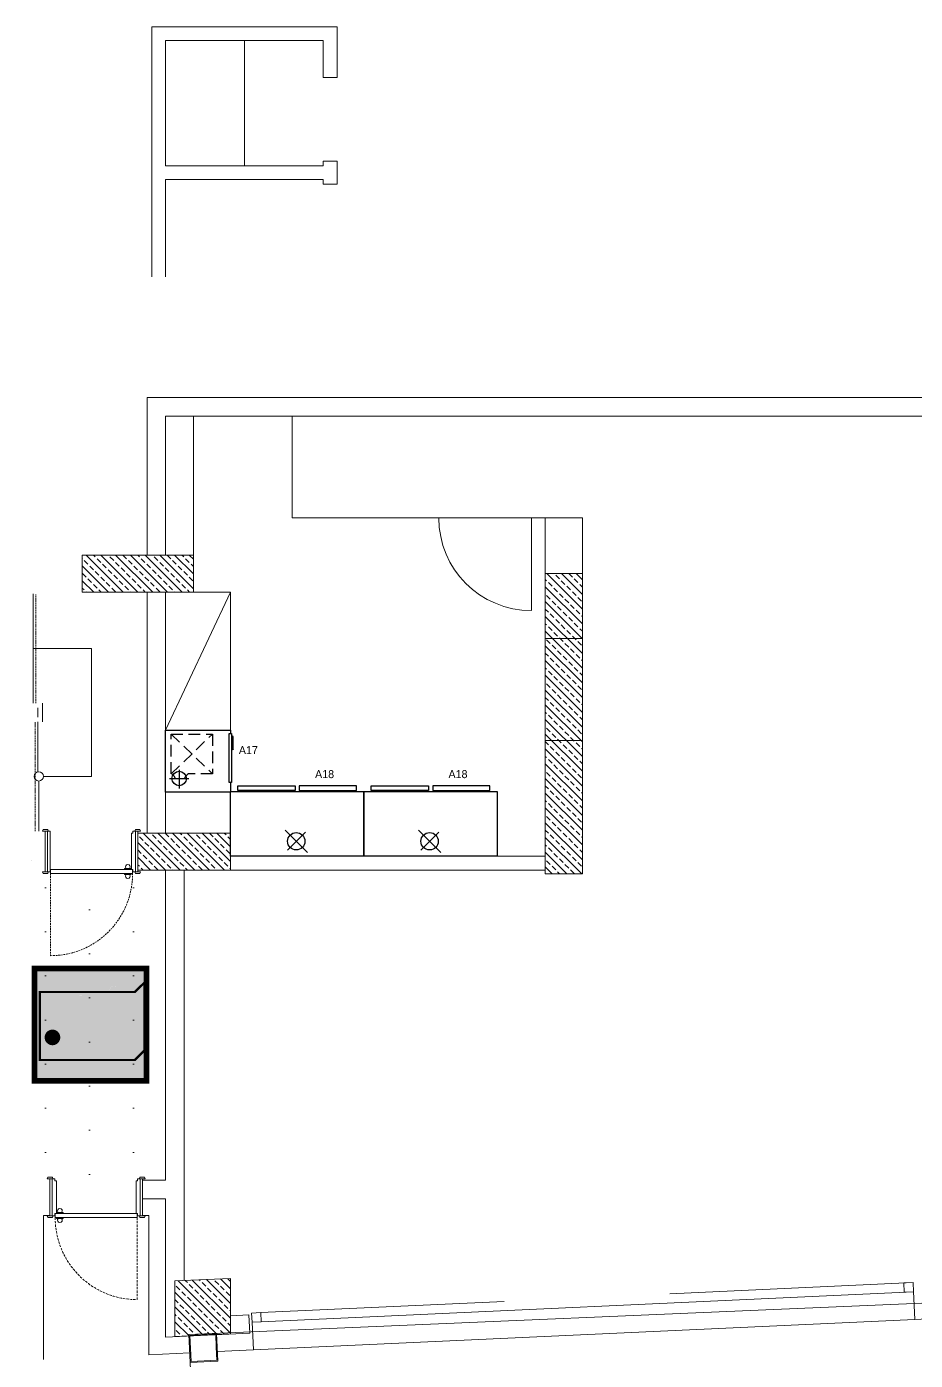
# Model space of a CAD drawing. Extents: x 309271 to 319232, y 6123 to 12941.
# Drawn here: x 311972 to 312932, y 8638 to 10078 of the extents above; entities that cross this region are included whole.
import ezdxf
from ezdxf.enums import TextEntityAlignment as Align

# ---------------------------------------------------------------- set-up
doc = ezdxf.new("R2010")
doc.units = 0
doc.header["$LTSCALE"] = 25
doc.header["$MEASUREMENT"] = 0
doc.linetypes.add('DASHED', pattern=[0.75, 0.5, -0.25])
doc.linetypes.add('DUZ', pattern=[0])
doc.layers.get('0').update_dxf_attribs({"linetype": 'CONTINUOUS', "lineweight": 0})
for name, color, linetype, lineweight in [('Ar-DIM-INT', 2, 'CONTINUOUS', 0), ('DUVAR', 11, 'CONTINUOUS', 0), ('MERD_IZDUSUM', 8, 'DASHED', 0), ('PLAN_KESIT_TAS', 222, 'CONTINUOUS', 18), ('t_dograma', 4, 'CONTINUOUS', 0), ('t_dograma_gorunus', 5, 'CONTINUOUS', 0), ('t_dograma_kst', 5, 'CONTINUOUS', 0), ('t_kolon_rev', 1, 'CONTINUOUS', 0), ('t_kolon_tarama_rev', 9, 'CONTINUOUS', 0), ('t_merdiven', 3, 'CONTINUOUS', 0), ('t_sıva', 7, 'CONTINUOUS', 0), ('TERAS', 2, 'CONTINUOUS', 0)]:
    doc.layers.add(name, color=color, linetype=linetype, lineweight=lineweight)
doc.layers.add('CIHAZ', color=2, linetype='CONTINUOUS')
doc.layers.add('S2000-002 Çizgi', color=7, linetype='CONTINUOUS')
doc.layers.add('H Fire-Exit', color=7, linetype='CONTINUOUS', lineweight=0, true_color=0x008a00)
doc.layers.add('H MALL HATCH', color=7, linetype='CONTINUOUS', lineweight=0, true_color=0xfff4d1)
doc.styles.add('TAKSİM', font='GOTHIC.TTF', dxfattribs={"height": 7})
pattern_1 = [(135, (96916.477, -586205.287), (-7.95495129, -7.95495129), []), (135, (96916.477, -586197.332), (-7.95495129, -7.95495129), [5.625, -2.8125])]

# ---------------------------------------------------------------- blocks, each defined once
blk = doc.blocks.new('aa')
at = {"layer": 't_dograma_gorunus'}
for p, q in [((595367.5, -215161.4), (595368.5, -215161.4)), ((595367.5, -215168.4), (595367.5, -215161.4)), ((595374, -215161.4), (595373, -215161.4)), ((595374, -215168.4), (595374, -215161.4)), ((595367.5, -215168.4), (595368.5, -215168.4)), ((595374, -215168.4), (595373, -215168.4))]:
    blk.add_line(p, q, dxfattribs=at)
at = {"layer": 't_dograma_gorunus', "extrusion": (0, 0, -1)}
blk.add_ellipse((595365.8, -215164.9, -8664268082641.7), major_axis=(1.77, 1.77), ratio=1, start_param=1.570796, end_param=6.283185, dxfattribs=at)
at = {"layer": 't_dograma_gorunus'}
blk.add_ellipse((595375.8, -215164.9, -8664268082641.7), major_axis=(-1.77, 1.77), ratio=1, start_param=1.570796, end_param=6.283185, dxfattribs=at)
at = {"layer": 't_dograma_kst'}
for p, q in [((595368.5, -215073.4), (595370.3, -215072.9)), ((595368.5, -215073.4), (595368.5, -215078.4)), ((595368.5, -215078.4), (595370.3, -215078.9)), ((595370.3, -215075.7), (595370.3, -215072.9)), ((595370.3, -215075.7), (595370.3, -215078.2)), ((595370.3, -215075.7), (595414.5, -215075.7)), ((595370.3, -215078.2), (595370.3, -215081.2)), ((595370.3, -215078.2), (595414.5, -215078.2)), ((595414.5, -215075.7), (595414.5, -215072.9)), ((595416.3, -215073.4), (595414.5, -215072.9)), ((595414.5, -215075.7), (595414.5, -215081.2)), ((595416.3, -215078.4), (595414.5, -215078.9)), ((595416.3, -215073.4), (595416.3, -215078.4)), ((595368.5, -215081.4), (595373, -215081.4)), ((595368.5, -215170), (595368.5, -215081.4)), ((595370.3, -215081.2), (595373, -215081.2)), ((595414.5, -215081.2), (595373, -215081.2)), ((595373, -215170), (595373, -215081.4)), ((595368.5, -215170), (595373, -215170)), ((595368.5, -215173), (595370.3, -215172.5)), ((595368.5, -215178), (595368.5, -215173)), ((595368.5, -215178), (595370.3, -215178.5)), ((595370.3, -215173.2), (595370.3, -215170.2)), ((595370.3, -215170.2), (595373, -215170.2)), ((595370.3, -215173.2), (595414.5, -215173.2)), ((595370.3, -215173.2), (595370.3, -215178.5)), ((595370.3, -215175.7), (595414.5, -215175.7)), ((595373, -215170.2), (595373, -215168.7)), ((595373, -215168.7), (595412.3, -215168.7)), ((595412.3, -215168.7), (595412.3, -215170.2)), ((595414.5, -215170.2), (595412.3, -215170.2)), ((595414.5, -215170.2), (595414.5, -215173.2)), ((595416.3, -215173), (595414.5, -215172.5)), ((595414.5, -215178.5), (595414.5, -215173.2)), ((595416.3, -215178), (595414.5, -215178.5)), ((595416.3, -215178), (595416.3, -215173))]:
    blk.add_line(p, q, dxfattribs=at)
at = {"layer": 't_dograma_kst', "linetype": 'DASHED', "ltscale": 0.15}
blk.add_line((595368.5, -215081.4), (595279.9, -215081.4), dxfattribs=at)
blk.add_arc((595368.4, -215081.5, -8664268082641.7), 88.5, 179.9508, 270.0492, dxfattribs=at)
blk = doc.blocks.new('zz')
at = {"layer": 't_dograma_gorunus'}
for p, q in [((594996.7, -215088), (594997.7, -215088)), ((594996.7, -215088), (594996.7, -215095)), ((595003.2, -215088), (595002.2, -215088)), ((595003.2, -215088), (595003.2, -215095)), ((594996.7, -215095), (594997.7, -215095)), ((595003.2, -215095), (595002.2, -215095))]:
    blk.add_line(p, q, dxfattribs=at)
blk.add_ellipse((594994.9, -215091.5, -1143.9), major_axis=(-1.77, 1.77), ratio=1, start_param=-1.570796, end_param=3.141593, dxfattribs=at)
at = {"layer": 't_dograma_gorunus', "extrusion": (0, 0, -1)}
blk.add_ellipse((595005, -215091.5, -1143.9), major_axis=(1.77, 1.77), ratio=1, start_param=-1.570796, end_param=3.141593, dxfattribs=at)
at = {"layer": 't_dograma_kst'}
for p, q in [((594997.7, -215078.4), (594999.5, -215077.9)), ((594997.7, -215078.4), (594997.7, -215083.4)), ((594999.5, -215083.2), (594999.5, -215077.9)), ((595039.5, -215077.9), (595039.5, -215083.2)), ((595041.3, -215078.4), (595039.5, -215077.9)), ((595041.3, -215078.4), (595041.3, -215083.4)), ((594997.7, -215083.4), (594999.5, -215083.9)), ((594997.7, -215086.4), (595002.2, -215086.4)), ((594997.7, -215086.4), (594997.7, -215175)), ((594999.5, -215080.7), (595039.5, -215080.7)), ((594999.5, -215083.2), (594999.5, -215086.2)), ((594999.5, -215083.2), (595039.5, -215083.2)), ((594999.5, -215086.2), (595002.2, -215086.2)), ((595002.2, -215086.2), (595002.2, -215087.7)), ((595002.2, -215086.4), (595002.2, -215175)), ((595002.2, -215087.7), (595037.3, -215087.7)), ((595017.5, -215080.7), (595037.5, -215080.7)), ((595039.5, -215086.2), (595037.3, -215086.2)), ((595037.3, -215087.7), (595037.3, -215086.2)), ((595039.5, -215086.2), (595039.5, -215083.2)), ((595041.3, -215083.4), (595039.5, -215083.9)), ((594997.7, -215175), (595002.2, -215175)), ((594997.7, -215178), (594999.5, -215177.5)), ((594997.7, -215183), (594997.7, -215178)), ((594999.5, -215178.2), (594999.5, -215175.2)), ((594999.5, -215175.2), (595002.2, -215175.2)), ((594999.5, -215180.7), (594999.5, -215178.2)), ((594999.5, -215178.2), (595039.5, -215178.2)), ((594999.5, -215180.7), (594999.5, -215183.5)), ((594999.5, -215180.7), (595039.5, -215180.7)), ((595002.2, -215175.2), (595002.2, -215173.7)), ((595002.2, -215173.7), (595037.3, -215173.7)), ((595017.5, -215180.7), (595037.5, -215180.7)), ((595037.3, -215173.7), (595037.3, -215175.2)), ((595039.5, -215175.2), (595037.3, -215175.2)), ((595039.5, -215175.2), (595039.5, -215178.2)), ((595041.3, -215178), (595039.5, -215177.5)), ((595039.5, -215180.7), (595039.5, -215178.2)), ((595039.5, -215180.7), (595039.5, -215183.5)), ((595041.3, -215183), (595041.3, -215178)), ((594997.7, -215183), (594999.5, -215183.5)), ((595041.3, -215183), (595039.5, -215183.5))]:
    blk.add_line(p, q, dxfattribs=at)
at = {"layer": 't_dograma_kst', "linetype": 'DASHED', "ltscale": 0.2}
blk.add_line((594997.7, -215175), (594909.1, -215175), dxfattribs=at)
blk.add_arc((594997.6, -215174.9, -1143.9), 88.5, 89.9508, 180.0492, dxfattribs=at)
blk = doc.blocks.new('YANGIN KAÇIŞ')
at = {"layer": 'H Fire-Exit'}
h = blk.add_hatch(color=256, dxfattribs=at)
h.dxf.hatch_style = 1
h.paths.add_polyline_path([(51194.6, 62025.1), (51073.5, 62025.1), (51073.5, 61904.1), (51194.6, 61904.1)])
h.paths.add_polyline_path([(51169.3, 61943.8), (51171.5, 61943.8, -1), (51171.5, 61934.9), (51169.3, 61934.9), (51169.3, 61916.7), (51179.7, 61906.1), (51106.5, 61906.1), (51095.9, 61916.7), (51095.9, 62019.3), (51169.3, 62019.3)], flags=16)
h.paths.add_polyline_path([(51111.8, 62005.6, -1), (51128.7, 62005.6, -1)], flags=0)
h = blk.add_hatch(color=256, dxfattribs=at)
h.dxf.hatch_style = 1
h.paths.add_polyline_path([(51169.3, 62019.3), (51095.9, 62019.3), (51095.9, 61977.3), (51106.9, 61977.3), (51117.5, 61991.9, -0.229822), (51123.9, 61995.3), (51150.7, 61995.3, -0.261734), (51155.3, 61992.7), (51165.1, 61976.6, -0.330898), (51164.7, 61972.5, -0.228292), (51161.4, 61971.2, -0.18991), (51158.2, 61972.7), (51150.1, 61986.4), (51138.4, 61986.4), (51145.9, 61971.5, -0.090287), (51149, 61960.9, -0.008139), (51150.5, 61943.8), (51169.3, 61943.8)])
h.paths.add_polyline_path([(51111.8, 62005.6, -1), (51128.7, 62005.6, -1)], flags=16)
at = {"layer": 'H Fire-Exit', "true_color": 0xffffff}
h = blk.add_hatch(color=7, dxfattribs=at)
h.dxf.hatch_style = 1
h.paths.add_polyline_path([(51128.7, 62005.6, 1), (51111.8, 62005.6, 1)])
h = blk.add_hatch(color=7, dxfattribs=at)
h.dxf.hatch_style = 1
edge = h.paths.add_edge_path()
edge.add_line((51138.4, 61986.4), (51150.1, 61986.4))
edge.add_line((51150.1, 61986.4), (51158.2, 61972.7))
edge.add_arc((51161.7, 61976), 4.84, 223.4221, 266.4341)
edge.add_arc((51161.7, 61975.2), 4.02, 266.4341, 317.8731)
edge.add_arc((51162.1, 61974.8), 3.41, 317.8731, 391.1101)
edge.add_line((51165.1, 61976.6), (51155.3, 61992.7))
edge.add_arc((51150.7, 61989.9), 5.41, 31.3311, 90)
edge.add_line((51150.7, 61995.3), (51123.9, 61995.3))
edge.add_arc((51124.2, 61987), 8.3, 92.219, 143.9914)
edge.add_line((51117.5, 61991.9), (51106.9, 61977.3))
edge.add_line((51106.9, 61977.3), (51095.9, 61977.3))
edge.add_line((51095.9, 61977.3), (51095.9, 61969.5))
edge.add_line((51095.9, 61969.5), (51109.2, 61969.5))
edge.add_arc((51106.9, 61977.5), 8.34, 286.6483, 324.2627)
edge.add_line((51113.6, 61972.6), (51119.4, 61980.6))
edge.add_line((51119.4, 61980.6), (51127.8, 61964.3))
edge.add_line((51127.8, 61964.3), (51110.5, 61927.1))
edge.add_arc((51115.4, 61925.6), 5.17, 163.2714, 333.7123)
edge.add_line((51120, 61923.3), (51137.1, 61957.9))
edge.add_line((51137.1, 61957.9), (51140.4, 61938.8))
edge.add_arc((51144.5, 61939), 4.11, 182.3687, 270)
edge.add_line((51144.5, 61934.9), (51171.5, 61934.9))
edge.add_arc((51171.4, 61939.3), 4.44, 271.5611, 448.4389)
edge.add_line((51171.5, 61943.8), (51150.5, 61943.8))
edge.add_arc((50625.5, 61905.2), 526.5, 4.1983, 6.0636)
edge.add_arc((51118.3, 61957.6), 30.9, 6.0636, 26.7)
edge.add_line((51145.9, 61971.5), (51138.4, 61986.4))
at = {"layer": 'H Fire-Exit'}
h = blk.add_hatch(color=256, dxfattribs=at)
h.dxf.hatch_style = 1
h.paths.add_polyline_path([(51169.3, 61934.9), (51144.5, 61934.9, -0.402156), (51140.4, 61938.8), (51137.1, 61957.9), (51120, 61923.3, -0.919877), (51110.5, 61927.1), (51127.8, 61964.3), (51119.4, 61980.6), (51113.6, 61972.6, -0.165613), (51109.2, 61969.5), (51095.9, 61969.5), (51095.9, 61916.7), (51106.5, 61906.1), (51179.7, 61906.1), (51169.3, 61916.7)])
at = {"layer": 'H Fire-Exit', "color": 0, "const_width": 6.05}
blk.add_lwpolyline([(51073.5, 62025.1), (51194.6, 62025.1), (51194.6, 61904.1), (51073.5, 61904.1)], close=True, dxfattribs=at)
at = {"layer": 'H Fire-Exit', "color": 7, "true_color": 0xffffff, "const_width": 2.42}
blk.add_lwpolyline([(51095.9, 61916.7), (51095.9, 62019.3), (51169.3, 62019.3), (51169.3, 61916.7), (51179.7, 61906.1), (51106.5, 61906.1)], close=True, dxfattribs=at)
blk = doc.blocks.new('A$C5B5611F4')
at = {"layer": 'CIHAZ', "color": 1}
for p, q in [((24.1, 58.2), (4, 58.2)), ((14.7, 68.5), (14.7, 47.9))]:
    blk.add_line(p, q, dxfattribs=at)
at = {"layer": 'CIHAZ', "color": 5, "linetype": 'DASHED'}
for p, q in [((19.8, 66.7), (62.6, 22.3)), ((62.6, 66.7), (19.8, 22.3))]:
    blk.add_line(p, q, dxfattribs=at)
at = {"layer": 'CIHAZ', "color": 5}
for points in [[(63.2, 1.8), (10.4, 1.8), (10.4, 4.3), (63.2, 4.3)], [(61.2, 1.8), (48.6, 1.8), (45.6, 0), (59.6, 0)]]:
    blk.add_lwpolyline(points, close=True, dxfattribs=at)
at = {"layer": 'CIHAZ', "color": 1}
blk.add_circle((14.7, 58.2), 7.76, dxfattribs=at)
at = {"layer": 'S2000-002 Çizgi', "linetype": 'DASHED'}
for p, q in [((19.8, 66.7), (62.6, 66.7)), ((62.6, 66.7), (62.6, 22.3)), ((19.8, 22.3), (19.8, 48.1)), ((62.6, 22.3), (19.8, 22.3))]:
    blk.add_line(p, q, dxfattribs=at)
at = {"layer": 'S2000-002 Çizgi'}
blk.add_lwpolyline([(10.4, 2.8), (0, 2.8), (0, 72.8), (67, 72.8), (67, 2.8), (63.2, 2.8)], dxfattribs=at)
at = {"layer": 'S2000-002 Çizgi', "linetype": 'DASHED'}
for centre, radius, start, end in [((11.6, 71.2), 9.4, 291.2079, 330.9566), ((11, 43), 10.2, 29.6907, 66.7752)]:
    blk.add_arc(centre, radius, start, end, dxfattribs=at)
blk = doc.blocks.new('A$C1CD53B41')
at = {"layer": 'CIHAZ', "color": 5}
for p, q in [((4, 60.9), (28.1, 85.1)), ((6.7, 82.4), (26.1, 63))]:
    blk.add_line(p, q, dxfattribs=at)
for points in [[(71.1, 136), (76, 136), (76, 74.3), (71.1, 74.3)], [(71.1, 8), (76, 8), (76, 69.7), (71.1, 69.7)]]:
    blk.add_lwpolyline(points, close=True, dxfattribs=at)
blk.add_circle((16.1, 73), 9.38, dxfattribs=at)
at = {"layer": 'S2000-002 Çizgi'}
blk.add_lwpolyline([(0, 144), (70, 144), (70, 0), (0, 0)], close=True, dxfattribs=at)

msp = doc.modelspace()

# ---------------------------------------------------------------- hatches: boundary and pattern name
at = {"layer": 'H MALL HATCH'}
h = msp.add_hatch(dxfattribs=at)
h.set_pattern_fill('DOTS', color=0, scale=30, angle=90)
h.set_pattern_definition([(90, (523161.594, -406808.79), (-47.625, 23.8125), [0, -47.625])])
h.paths.add_polyline_path([(311972.2, 9167), (311972.2, 8832.2), (312122.2, 8832.2), (312122.2, 9167.2), (312097.2, 9167.2)])
at = {"layer": 't_kolon_tarama_rev'}
h = msp.add_hatch(dxfattribs=at)
h.set_pattern_fill('ANSI33', color=256, scale=45, angle=90, style=0)
h.set_pattern_definition(pattern_1)
h.paths.add_polyline_path([(312032.2, 9507.1), (312032.2, 9467.1), (312152.2, 9467.1), (312152.2, 9507.1)])
h = msp.add_hatch(dxfattribs=at)
h.set_pattern_fill('ANSI33', color=256, scale=45, angle=90, style=0)
h.set_pattern_definition(pattern_1)
h.paths.add_polyline_path([(312532.1, 9487.2), (312532.1, 9163), (312572.1, 9163), (312572.1, 9487.2)])
h = msp.add_hatch(dxfattribs=at)
h.set_pattern_fill('ANSI33', color=256, scale=45, angle=90, style=0)
h.set_pattern_definition(pattern_1)
h.paths.add_polyline_path([(312092.2, 9167), (312092.2, 9207), (312192.2, 9207), (312192.2, 9167)])
h = msp.add_hatch(dxfattribs=at)
h.set_pattern_fill('ANSI33', color=256, scale=45, angle=90, style=0)
h.set_pattern_definition(pattern_1)
h.paths.add_polyline_path([(312132.2, 8723.4), (312132.2, 8663.4), (312192.2, 8666.2), (312192.2, 8726.2)])

# ---------------------------------------------------------------- linework, layer by layer
at = {"ltscale": 0.1}
msp.add_line((312192.2, 9467.1), (312122.2, 9318.2), dxfattribs=at)
msp.add_lwpolyline([(312122.2, 9467.1), (312192.2, 9467.1), (312192.2, 9318.2), (312122.2, 9318.2)], close=True, dxfattribs=at)
at = {"layer": 'Ar-DIM-INT', "ltscale": 0.3}
for p, q in [((312532.1, 9547.2), (312258.8, 9547.2)), ((312192.2, 9182), (312532.1, 9182)), ((312192.2, 9167), (312532.1, 9167))]:
    msp.add_line(p, q, dxfattribs=at)
for points in [[(312107.2, 10077.6), (312107.2, 9807.6)], [(312107.2, 10077.6), (312107.2, 10077.6), (312307.2, 10077.6)], [(312307.2, 10077.6), (312307.2, 10022.6)], [(312292.2, 9932.5), (312292.2, 9927.5), (312122.2, 9927.5), (312122.2, 10062.6), (312292.2, 10062.6)], [(312207.2, 10062.6), (312207.2, 9927.5)], [(312292.2, 10062.6), (312292.2, 10022.6)], [(312292.2, 10062.6), (312292.2, 10022.6)], [(312292.2, 10022.6), (312292.2, 10022.6), (312307.2, 10022.6)], [(312292.2, 9927.5), (312292.2, 9927.5), (312122.2, 9927.5)], [(312292.2, 9932.5), (312292.2, 9927.5)], [(312292.2, 9932.5), (312292.2, 9932.5), (312307.2, 9932.5)], [(312307.2, 9932.5), (312307.2, 9907.5)], [(312292.2, 9907.5), (312292.2, 9912.5), (312122.2, 9912.5), (312122.2, 9807.6)], [(312292.2, 9912.5), (312292.2, 9907.5)], [(312292.2, 9907.5), (312292.2, 9907.5), (312307.2, 9907.5)], [(312258.8, 9547.2), (312258.8, 9657.2)], [(312517.1, 9547.2), (312417.1, 9547.2)], [(312532.1, 9547.2), (312517.1, 9547.2), (312517.1, 9447.2)]]:
    msp.add_lwpolyline(points, dxfattribs=at)
for points in [[(312122.2, 9657.2), (312152.2, 9657.2), (312152.2, 9507.1), (312122.2, 9507.1)], [(312532.1, 9547.2), (312572.1, 9547.2), (312572.1, 9487.2), (312532.1, 9487.2)]]:
    msp.add_lwpolyline(points, close=True, dxfattribs=at)
msp.add_arc((312517.1, 9547.2), 100, 180, 270, dxfattribs=at)
at = {"layer": 'DUVAR'}
for p, q in [((312532.1, 9657.2), (312952.1, 9657.2)), ((312102.2, 9207.2), (312102.2, 9467.2)), ((312122.2, 9207), (312122.2, 9467.1)), ((312092.2, 9177), (312092.2, 9207.2)), ((312122.2, 9167.2), (312122.2, 8832.2)), ((312142.2, 9167.2), (312142.2, 8723.9)), ((312097.2, 8832.2), (312122.2, 8832.2)), ((312097.2, 8832.2), (312122.2, 8832.2)), ((312097.2, 8812.2), (312122.2, 8812.2)), ((312122.2, 8812.2), (312122.2, 8662.7)), ((312212.1, 8686.7), (312192.2, 8685.8)), ((312213.1, 8666.9), (312212.1, 8686.7)), ((312122.2, 8662.7), (312213.1, 8666.9))]:
    msp.add_line(p, q, dxfattribs=at)
for points in [[(312102.2, 9507.1), (312102.2, 9677.2), (313317.2, 9677.2)], [(312122.2, 9507.1), (312122.2, 9657.2), (312532.1, 9657.2)]]:
    msp.add_lwpolyline(points, dxfattribs=at)
at = {"layer": 'MERD_IZDUSUM', "ltscale": 0.1}
for p, q in [((311982.2, 9347.2), (311982.2, 9465.2)), ((311981.2, 9209.2), (311981.2, 9327.2))]:
    msp.add_line(p, q, dxfattribs=at)
at = {"layer": 'PLAN_KESIT_TAS', "linetype": 'DUZ', "ltscale": 10}
for p, q in [((312112.2, 8812.4), (312112.2, 8812.2)), ((311990.2, 8794.2), (311990.2, 8638.6)), ((311997.2, 8794.2), (311990.2, 8794.2)), ((312104.2, 8794.2), (312097.2, 8794.2)), ((312104.2, 8794.2), (312104.2, 8643.8)), ((312930.9, 8681.9), (312929.6, 8711.9)), ((312930.9, 8681.9), (312958.1, 8683.2)), ((312216.9, 8648.9), (312215.5, 8678.8)), ((312148.2, 8645.8), (312104.2, 8643.8)), ((312216.9, 8648.9), (312178.1, 8647.1))]:
    msp.add_line(p, q, dxfattribs=at)
at = {"layer": 't_dograma', "ltscale": 0.1}
for p, q in [((312225.5, 8679.3), (312929.6, 8711.7)), ((312929.1, 8721.7), (312666.5, 8709.6)), ((312487.7, 8701.4), (312225, 8689.3)), ((312216.9, 8648.9), (312930.9, 8681.9))]:
    msp.add_line(p, q, dxfattribs=at)
at = {"layer": 't_dograma'}
for points in [[(312929.6, 8711.7), (312929.1, 8721.7), (312919.1, 8721.3), (312919.6, 8711.3)], [(312215.5, 8678.8), (312215, 8688.8), (312225, 8689.3), (312225.5, 8679.3)]]:
    msp.add_lwpolyline(points, close=True, dxfattribs=at)
at = {"layer": 't_kolon_rev'}
msp.add_line((312192.2, 9207), (312092.2, 9207), dxfattribs=at)
for points in [[(312032.2, 9507.1), (312032.2, 9467.1), (312152.2, 9467.1), (312152.2, 9507.1)], [(312532.1, 9487.2), (312532.1, 9163), (312572.1, 9163), (312572.1, 9487.2)], [(312532.1, 9487.2), (312532.1, 9417.2), (312572.1, 9417.2), (312572.1, 9487.2)], [(312532.1, 9417.2), (312532.1, 9307), (312572.1, 9307), (312572.1, 9417.2)], [(312132.2, 8723.4), (312132.2, 8663.4), (312192.2, 8666.2), (312192.2, 8726.2)]]:
    msp.add_lwpolyline(points, close=True, dxfattribs=at)
for points in [[(312092.2, 9167), (312192.2, 9167), (312192.2, 9207)], [(312148.9, 8650.5), (312148.3, 8664.5), (312176.3, 8665.8), (312176.9, 8651.8), (312177.9, 8651.9), (312177.2, 8666.8), (312147.2, 8665.5), (312147.9, 8650.5), (312148.9, 8650.5)], [(312147.9, 8650.5), (312148.6, 8635.5), (312178.6, 8636.9), (312177.9, 8651.9), (312176.9, 8651.8), (312177.6, 8637.8), (312149.6, 8636.5), (312148.9, 8650.5), (312147.9, 8650.5)]]:
    msp.add_lwpolyline(points, dxfattribs=at)
at = {"layer": 't_kolon_tarama_rev'}
msp.add_line((311977.9, 9177), (311977.9, 9177), dxfattribs=at)
at = {"layer": 't_merdiven'}
for p, q in [((311979.2, 9465.2), (311979.2, 9347.2)), ((311989.2, 9347.2), (311989.2, 9327.2)), ((311984.2, 9342.2), (311984.2, 9332.2)), ((311984.2, 9273.2), (311984.2, 9327.2)), ((311985.2, 9209.2), (311985.2, 9263.2))]:
    msp.add_line(p, q, dxfattribs=at)
msp.add_lwpolyline([(311979.2, 9406.2), (312042.2, 9406.2), (312042.2, 9268.2), (311990.2, 9268.2)], dxfattribs=at)
msp.add_circle((311985.2, 9268.2), 5, dxfattribs=at)
at = {"layer": 'TERAS'}
msp.add_lwpolyline([(312170.7, 8146.5), (312996.1, 8184.5), (312973.6, 8673.4), (312973.6, 8673.4), (312972.3, 8701), (312147.2, 8665.5), (312148.6, 8635.5)], close=True, dxfattribs=at)

# ---------------------------------------------------------------- block references
at = {"layer": 'S2000-002 Çizgi', "rotation": 89.99999999999999}
for name, p in [('A$C5B5611F4', (312195, 9251.2)), ('A$C1CD53B41', (312336.2, 9182)), ('A$C1CD53B41', (312480.2, 9182))]:
    msp.add_blockref(name, p, dxfattribs=at)
at = {"layer": 't_dograma'}
for name, p, rotation in [('aa', (96916.5, -586205.3), 90.00000140170536), ('zz', (96916.5, -586205.8), 90)]:
    msp.add_blockref(name, p, dxfattribs=dict(at, rotation=rotation))
at = {"layer": 't_sıva', "rotation": 90}
msp.add_blockref('YANGIN KAÇIŞ', (374005.6, -42133.9), dxfattribs=at)

# ---------------------------------------------------------------- texts
at = {"style": 'TAKSİM'}
for s, p in [('A17', (312211.5, 9292.2, 245.2)), ('A18', (312293.8, 9266.3, 245.2)), ('A18', (312437.8, 9266.3, 245.2))]:
    msp.add_text(s, height=8.64, dxfattribs=at).set_placement(p, align=Align.CENTER)

doc.saveas('drawing.dxf')
